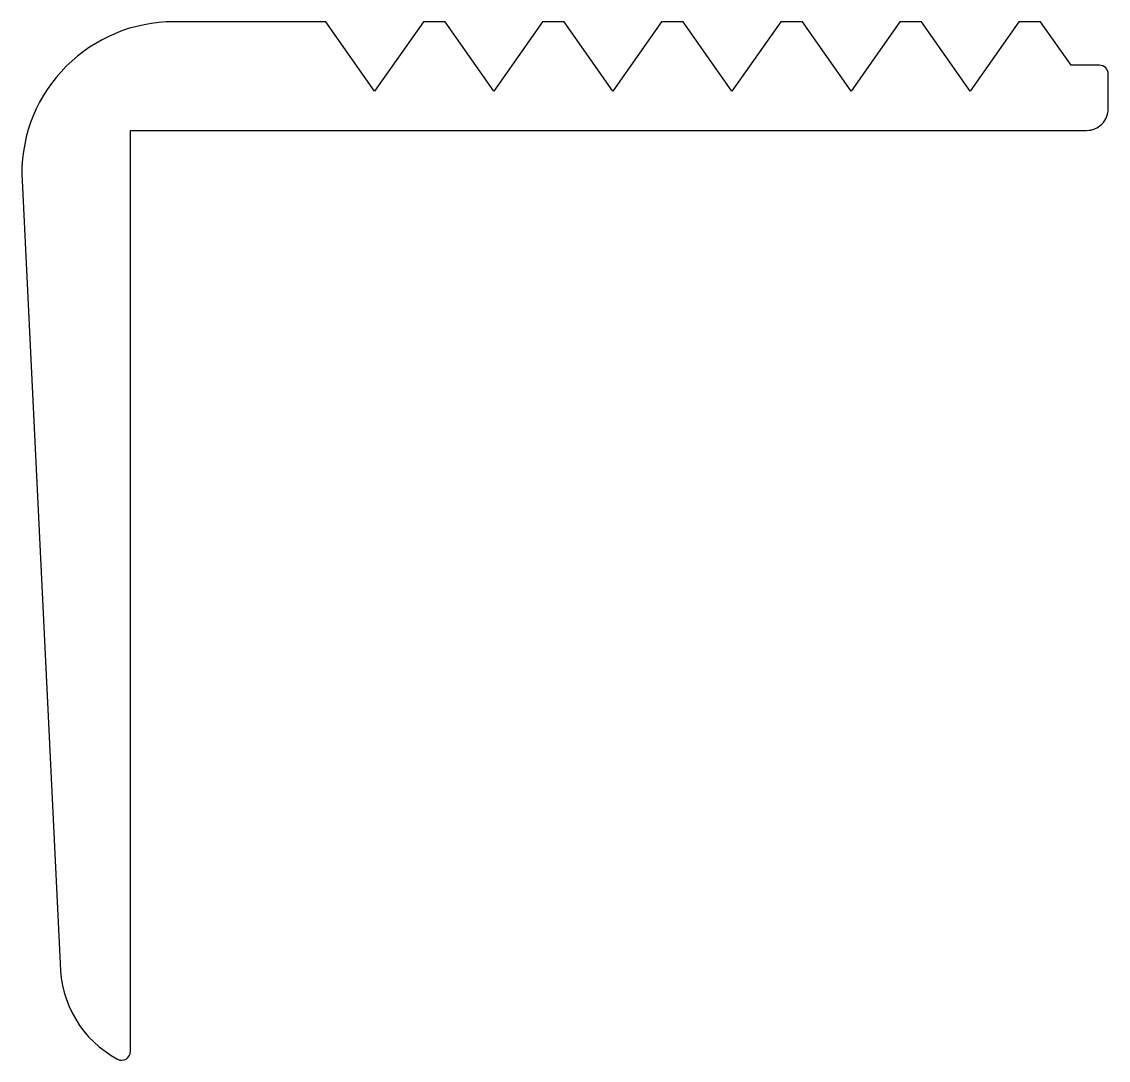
# Model space of a CAD drawing. Extents: x 1422.9 to 1447.9, y -11.9 to 12.
import ezdxf

# ---------------------------------------------------------------- set-up
doc = ezdxf.new("R2010")
doc.units = 0
doc.header["$LTSCALE"] = 15
doc.layers.get('0').update_dxf_attribs({"linetype": 'CONTINUOUS'})

msp = doc.modelspace()

# ---------------------------------------------------------------- linework, layer by layer
msp.add_lwpolyline([(1447.733, 11.013), (1447.077, 11.013), (1446.377, 12.013), (1445.877, 12.013), (1444.757, 10.413), (1443.636, 12.013), (1443.136, 12.013), (1442.016, 10.413), (1440.896, 12.013), (1440.396, 12.013), (1439.275, 10.413), (1438.155, 12.013), (1437.655, 12.013), (1436.535, 10.413), (1435.414, 12.013), (1434.914, 12.013), (1433.794, 10.413), (1432.674, 12.013), (1432.174, 12.013), (1431.053, 10.413), (1429.933, 12.013), (1426.433, 12.013, 0.414214), (1422.933, 8.513), (1423.819, -9.649, 0.276506), (1425.139, -11.852, 0.566777), (1425.433, -11.676), (1425.433, 9.513), (1447.433, 9.513, 0.414214), (1447.933, 10.013), (1447.933, 10.813, 0.414214)], format="xyb", close=True)

doc.saveas('drawing.dxf')
